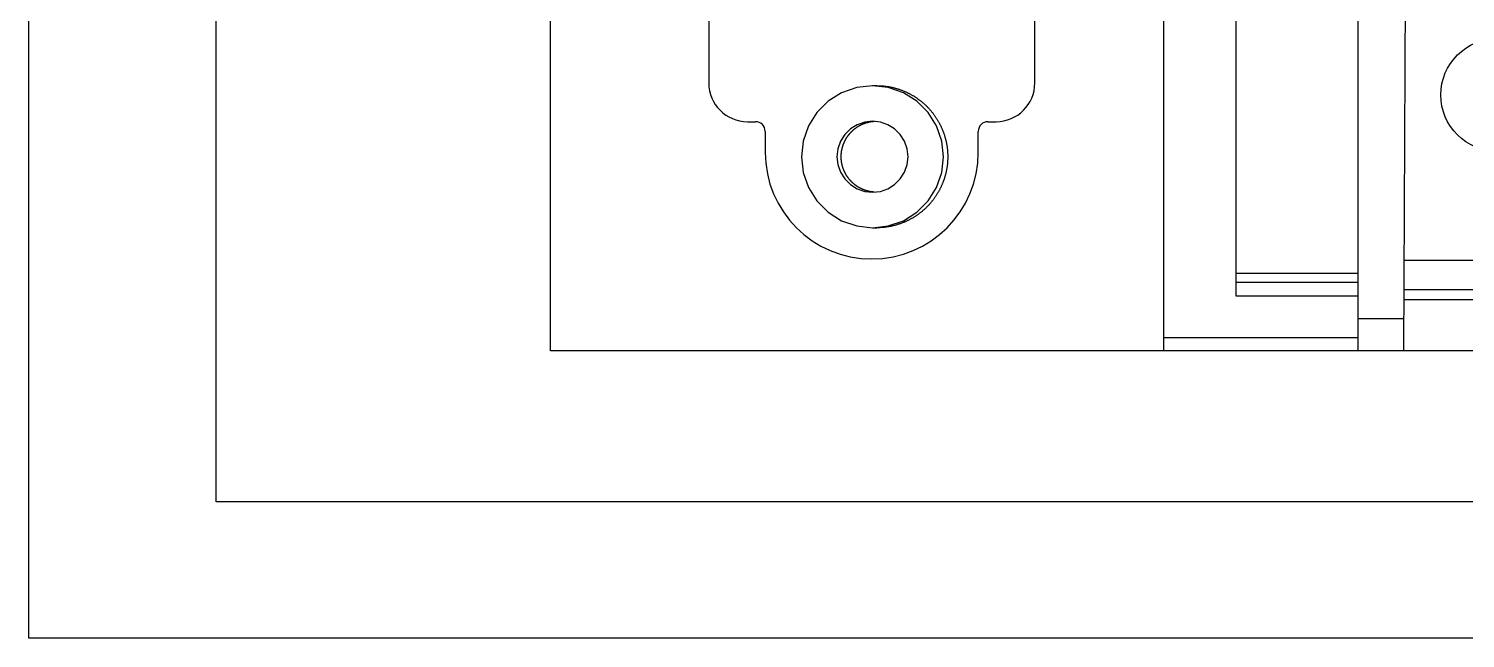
# Model space of a CAD drawing. Header units: inches. Extents: x 9000 to 22395, y 8106 to 17135.
# Drawn here: x 10020.5 to 10119.4, y 8276.1 to 8318.1 of the extents above; entities that cross this region are included whole.
import ezdxf

# ---------------------------------------------------------------- set-up
doc = ezdxf.new("R2010")
doc.units = ezdxf.units.IN
doc.header["$MEASUREMENT"] = 0
doc.layers.add('20000_FRONT_O', color=7, linetype='Continuous')

# ---------------------------------------------------------------- blocks, each defined once
blk = doc.blocks.new('A$C21A67833')
at = {"layer": '20000_FRONT_O', "linetype": 'Continuous'}
for p, q in [((0, 0), (0, 100)), ((19, 0), (19, 39.2)), ((21.236, 1.7), (21.236, 39.05)), ((4.9, 28.9), (4.9, 8.3)), ((15, 8.3), (15, 28.9)), ((25, 24.025), (25, 0)), ((26.424, 0), (26.488, 13.32)), ((10.104, 8.215), (9.974, 8.215)), ((6.1, 7.1), (6.35, 7.1)), ((6.65, 6.8), (6.65, 6.15)), ((13.25, 6.15), (13.25, 6.8)), ((13.55, 7.1), (13.8, 7.1)), ((9.974, 3.815), (10.104, 3.815)), ((60.44, 2.8), (26.438, 2.8)), ((25, 2.399), (21.236, 2.399)), ((25, 2.118), (21.236, 2.118)), ((60.44, 1.891), (26.433, 1.891)), ((25, 1.7), (21.236, 1.7)), ((60.44, 1.585), (26.432, 1.585)), ((25, 1), (26.429, 1)), ((25, 0), (0, 0)), ((25, 0.4), (19, 0.4)), ((105.299, 0), (25, 0))]:
    blk.add_line(p, q, dxfattribs=at)
for points in [[(9.974, 8.215), (9.488, 8.161), (9.018, 7.997), (8.605, 7.737), (8.253, 7.385), (7.993, 6.971), (7.829, 6.501), (7.775, 6.015), (7.829, 5.529), (7.993, 5.059), (8.253, 4.645), (8.605, 4.293), (9.018, 4.033), (9.488, 3.869), (9.974, 3.815), (10.459, 3.869), (10.929, 4.033), (11.342, 4.293), (11.694, 4.645), (11.954, 5.059), (12.118, 5.529), (12.172, 6.015), (12.118, 6.501), (11.954, 6.971), (11.694, 7.385), (11.342, 7.737), (10.929, 7.997), (10.459, 8.161), (9.974, 8.215)], [(10.104, 8.215), (10.123, 8.215), (10.142, 8.215), (10.161, 8.214), (10.18, 8.214), (10.199, 8.213), (10.218, 8.212), (10.237, 8.211), (10.256, 8.21), (10.275, 8.208), (10.294, 8.207), (10.313, 8.205), (10.332, 8.203), (10.351, 8.201), (10.37, 8.199), (10.389, 8.196), (10.408, 8.194), (10.426, 8.191), (10.445, 8.188), (10.464, 8.185), (10.483, 8.182), (10.501, 8.179), (10.52, 8.175), (10.539, 8.172), (10.557, 8.168), (10.576, 8.164), (10.595, 8.159), (10.613, 8.155), (10.632, 8.151), (10.65, 8.146), (10.669, 8.141), (10.687, 8.136), (10.705, 8.131), (10.724, 8.126), (10.742, 8.12), (10.76, 8.115), (10.778, 8.109), (10.796, 8.103), (10.814, 8.097), (10.832, 8.091), (10.85, 8.084), (10.868, 8.078), (10.886, 8.071), (10.904, 8.064), (10.921, 8.057), (10.939, 8.05), (10.957, 8.043), (10.974, 8.035), (10.992, 8.028), (11.009, 8.02), (11.026, 8.012), (11.044, 8.004), (11.061, 7.996), (11.078, 7.987), (11.095, 7.979), (11.112, 7.97), (11.129, 7.962), (11.146, 7.953), (11.162, 7.943), (11.179, 7.934), (11.195, 7.925), (11.212, 7.915), (11.228, 7.906), (11.245, 7.896), (11.261, 7.886), (11.277, 7.876), (11.293, 7.866), (11.309, 7.855), (11.325, 7.845), (11.341, 7.834), (11.357, 7.823), (11.372, 7.812), (11.388, 7.801), (11.403, 7.79), (11.418, 7.779), (11.434, 7.767), (11.449, 7.756), (11.464, 7.744), (11.479, 7.732), (11.493, 7.72), (11.508, 7.708), (11.523, 7.696), (11.537, 7.684), (11.552, 7.671), (11.566, 7.659), (11.58, 7.646), (11.594, 7.633), (11.608, 7.62), (11.622, 7.607), (11.636, 7.594), (11.649, 7.58), (11.663, 7.567), (11.676, 7.553), (11.689, 7.54), (11.703, 7.526), (11.716, 7.512), (11.728, 7.498), (11.741, 7.484), (11.754, 7.47), (11.766, 7.456), (11.779, 7.441), (11.791, 7.427), (11.803, 7.412), (11.815, 7.397), (11.827, 7.382), (11.839, 7.367), (11.851, 7.352), (11.862, 7.337), (11.873, 7.322), (11.885, 7.306), (11.896, 7.291), (11.907, 7.275), (11.918, 7.26), (11.928, 7.244), (11.939, 7.228), (11.949, 7.212), (11.96, 7.196), (11.97, 7.18), (11.98, 7.164), (11.99, 7.148), (11.999, 7.131), (12.009, 7.115), (12.018, 7.098), (12.028, 7.082), (12.037, 7.065), (12.046, 7.048), (12.055, 7.031), (12.063, 7.014), (12.072, 6.997), (12.08, 6.98), (12.089, 6.963), (12.097, 6.946), (12.105, 6.929), (12.113, 6.911), (12.12, 6.894), (12.128, 6.876), (12.135, 6.859), (12.142, 6.841), (12.15, 6.824), (12.156, 6.806), (12.163, 6.788), (12.17, 6.77), (12.176, 6.752), (12.183, 6.734), (12.189, 6.716), (12.195, 6.698), (12.201, 6.68), (12.206, 6.662), (12.212, 6.644), (12.217, 6.625), (12.222, 6.607), (12.227, 6.589), (12.232, 6.57), (12.237, 6.552), (12.242, 6.533), (12.246, 6.515), (12.25, 6.496), (12.254, 6.478), (12.258, 6.459), (12.262, 6.441), (12.266, 6.422), (12.269, 6.403), (12.272, 6.384), (12.275, 6.366), (12.278, 6.347), (12.281, 6.328), (12.284, 6.309), (12.286, 6.29), (12.289, 6.271), (12.291, 6.252), (12.293, 6.233), (12.294, 6.214), (12.296, 6.195), (12.298, 6.176), (12.299, 6.158), (12.3, 6.139), (12.301, 6.12), (12.302, 6.101), (12.303, 6.082), (12.303, 6.062), (12.303, 6.043), (12.304, 6.024), (12.304, 6.005), (12.303, 5.986), (12.303, 5.967), (12.303, 5.948), (12.302, 5.929), (12.301, 5.91), (12.3, 5.891), (12.299, 5.872), (12.298, 5.853), (12.296, 5.834), (12.294, 5.815), (12.293, 5.796), (12.291, 5.777), (12.289, 5.758), (12.286, 5.74), (12.284, 5.721), (12.281, 5.702), (12.278, 5.683)], [(9.974, 7.115), (9.731, 7.088), (9.496, 7.006), (9.289, 6.876), (9.113, 6.7), (8.983, 6.493), (8.901, 6.258), (8.874, 6.015), (8.901, 5.772), (8.983, 5.537), (9.113, 5.33), (9.289, 5.154), (9.496, 5.024), (9.731, 4.942), (9.974, 4.915), (10.216, 4.942), (10.451, 5.024), (10.658, 5.154), (10.834, 5.33), (10.964, 5.537), (11.046, 5.772), (11.073, 6.015), (11.046, 6.258), (10.964, 6.493), (10.834, 6.7), (10.658, 6.876), (10.451, 7.006), (10.216, 7.088), (9.974, 7.115)], [(9.169, 6.596), (9.175, 6.606), (9.182, 6.615), (9.188, 6.625), (9.194, 6.634), (9.201, 6.644), (9.207, 6.653), (9.214, 6.662), (9.221, 6.671), (9.228, 6.68), (9.235, 6.69), (9.242, 6.699), (9.249, 6.707), (9.256, 6.716), (9.263, 6.725), (9.271, 6.734), (9.278, 6.742), (9.286, 6.751), (9.294, 6.759), (9.301, 6.768), (9.309, 6.776), (9.317, 6.784), (9.325, 6.792), (9.333, 6.8), (9.342, 6.808), (9.35, 6.816), (9.358, 6.824), (9.367, 6.832), (9.375, 6.839), (9.384, 6.847), (9.393, 6.854), (9.401, 6.862), (9.41, 6.869), (9.419, 6.876), (9.428, 6.883), (9.437, 6.89), (9.446, 6.897), (9.455, 6.904), (9.465, 6.91), (9.474, 6.917), (9.483, 6.924), (9.493, 6.93), (9.502, 6.936), (9.512, 6.942), (9.522, 6.949), (9.531, 6.955), (9.541, 6.96), (9.551, 6.966), (9.561, 6.972), (9.571, 6.977), (9.581, 6.983), (9.591, 6.988), (9.601, 6.994), (9.611, 6.999), (9.622, 7.004), (9.632, 7.009), (9.642, 7.014), (9.653, 7.018), (9.663, 7.023), (9.674, 7.028), (9.684, 7.032), (9.695, 7.036), (9.705, 7.04), (9.716, 7.045), (9.727, 7.048), (9.738, 7.052), (9.748, 7.056), (9.759, 7.06), (9.77, 7.063), (9.781, 7.067), (9.792, 7.07), (9.803, 7.073), (9.814, 7.076), (9.825, 7.079), (9.836, 7.082), (9.847, 7.085), (9.858, 7.087), (9.869, 7.09), (9.881, 7.092), (9.892, 7.094), (9.903, 7.097), (9.914, 7.099), (9.926, 7.101), (9.937, 7.102), (9.948, 7.104), (9.959, 7.106), (9.971, 7.107), (9.982, 7.108), (9.993, 7.109), (10.005, 7.111), (10.016, 7.112), (10.027, 7.112), (10.039, 7.113)], [(10.038, 4.917), (10.027, 4.918), (10.015, 4.919), (10.004, 4.92), (9.993, 4.921), (9.981, 4.922), (9.97, 4.923), (9.958, 4.925), (9.947, 4.926), (9.936, 4.928), (9.925, 4.93), (9.913, 4.932), (9.902, 4.934), (9.891, 4.936), (9.88, 4.938), (9.868, 4.94), (9.857, 4.943), (9.846, 4.946), (9.835, 4.948), (9.824, 4.951), (9.813, 4.954), (9.802, 4.957), (9.791, 4.96), (9.78, 4.964), (9.769, 4.967), (9.758, 4.971), (9.747, 4.974), (9.737, 4.978), (9.726, 4.982), (9.715, 4.986), (9.705, 4.99), (9.694, 4.994), (9.683, 4.998), (9.673, 5.003), (9.662, 5.007), (9.652, 5.012), (9.641, 5.017), (9.631, 5.022), (9.621, 5.027), (9.611, 5.032), (9.6, 5.037), (9.59, 5.042), (9.58, 5.048), (9.57, 5.053), (9.56, 5.059), (9.55, 5.064), (9.54, 5.07), (9.531, 5.076), (9.521, 5.082), (9.511, 5.088), (9.502, 5.094), (9.492, 5.101), (9.483, 5.107), (9.473, 5.114), (9.464, 5.12), (9.455, 5.127), (9.445, 5.134), (9.436, 5.14), (9.427, 5.147), (9.418, 5.155), (9.409, 5.162), (9.401, 5.169), (9.392, 5.176), (9.383, 5.184), (9.375, 5.191), (9.366, 5.199), (9.358, 5.207), (9.349, 5.214), (9.341, 5.222), (9.333, 5.23), (9.325, 5.238), (9.317, 5.246), (9.309, 5.255), (9.301, 5.263), (9.293, 5.271), (9.285, 5.28), (9.278, 5.288), (9.27, 5.297), (9.263, 5.306), (9.256, 5.314), (9.248, 5.323), (9.241, 5.332), (9.234, 5.341), (9.227, 5.35), (9.22, 5.359), (9.214, 5.369), (9.207, 5.378), (9.2, 5.387), (9.194, 5.397), (9.187, 5.406), (9.181, 5.416), (9.175, 5.425), (9.169, 5.435), (9.163, 5.445), (9.157, 5.455), (9.151, 5.464), (9.146, 5.474), (9.14, 5.484), (9.135, 5.494), (9.129, 5.504), (9.124, 5.515), (9.119, 5.525), (9.114, 5.535), (9.109, 5.545), (9.104, 5.556), (9.099, 5.566), (9.095, 5.577), (9.09, 5.587), (9.086, 5.598), (9.082, 5.608), (9.077, 5.619), (9.073, 5.63), (9.069, 5.64), (9.066, 5.651), (9.062, 5.662), (9.058, 5.673), (9.055, 5.684), (9.051, 5.695), (9.048, 5.705), (9.045, 5.716), (9.042, 5.727), (9.039, 5.739), (9.036, 5.75), (9.033, 5.761), (9.031, 5.772), (9.028, 5.783), (9.026, 5.794), (9.024, 5.805), (9.022, 5.817), (9.02, 5.828), (9.018, 5.839), (9.016, 5.85), (9.014, 5.862), (9.013, 5.873), (9.011, 5.884), (9.01, 5.896), (9.009, 5.907), (9.008, 5.918), (9.007, 5.93), (9.006, 5.941), (9.005, 5.953), (9.005, 5.964), (9.004, 5.975), (9.004, 5.987), (9.004, 5.998), (9.004, 6.01), (9.004, 6.021), (9.004, 6.033), (9.004, 6.044), (9.004, 6.055), (9.005, 6.067), (9.005, 6.078), (9.006, 6.09), (9.007, 6.101), (9.008, 6.113), (9.009, 6.124), (9.01, 6.135), (9.011, 6.147), (9.013, 6.158), (9.014, 6.169), (9.016, 6.181), (9.018, 6.192), (9.02, 6.203), (9.022, 6.214), (9.024, 6.226), (9.026, 6.237), (9.029, 6.248), (9.031, 6.259), (9.034, 6.27), (9.036, 6.281), (9.039, 6.292), (9.042, 6.304), (9.045, 6.315), (9.048, 6.325), (9.052, 6.336), (9.055, 6.347), (9.058, 6.358), (9.062, 6.369), (9.066, 6.38), (9.07, 6.391), (9.074, 6.401), (9.078, 6.412), (9.082, 6.423), (9.086, 6.433), (9.091, 6.444), (9.095, 6.454), (9.1, 6.465), (9.104, 6.475), (9.109, 6.486), (9.114, 6.496), (9.119, 6.506), (9.124, 6.516), (9.13, 6.526), (9.135, 6.536), (9.14, 6.547), (9.146, 6.557), (9.152, 6.566), (9.158, 6.576), (9.163, 6.586), (9.169, 6.596)], [(12.278, 5.683), (12.275, 5.664), (12.272, 5.645), (12.269, 5.627), (12.266, 5.608), (12.262, 5.589), (12.258, 5.57), (12.254, 5.552), (12.25, 5.533), (12.246, 5.515), (12.241, 5.496), (12.237, 5.478), (12.232, 5.459), (12.227, 5.441), (12.222, 5.423), (12.217, 5.404), (12.212, 5.386), (12.206, 5.368), (12.2, 5.35), (12.195, 5.331), (12.189, 5.313), (12.182, 5.295), (12.176, 5.277), (12.17, 5.259), (12.163, 5.242), (12.156, 5.224), (12.149, 5.206), (12.142, 5.188), (12.135, 5.171), (12.128, 5.153), (12.12, 5.136), (12.112, 5.118), (12.105, 5.101), (12.097, 5.084), (12.089, 5.066), (12.08, 5.049), (12.072, 5.032), (12.063, 5.015), (12.055, 4.998), (12.046, 4.982), (12.037, 4.965), (12.027, 4.948), (12.018, 4.931), (12.009, 4.915), (11.999, 4.898), (11.989, 4.882), (11.979, 4.866), (11.969, 4.85), (11.959, 4.833), (11.949, 4.817), (11.939, 4.802), (11.928, 4.786), (11.917, 4.77), (11.907, 4.754), (11.896, 4.739), (11.884, 4.723), (11.873, 4.708), (11.862, 4.693), (11.85, 4.678), (11.839, 4.662), (11.827, 4.647), (11.815, 4.633), (11.803, 4.618), (11.791, 4.603), (11.778, 4.589), (11.766, 4.574), (11.754, 4.56), (11.741, 4.546), (11.728, 4.531), (11.715, 4.518), (11.702, 4.504), (11.689, 4.49), (11.676, 4.476), (11.662, 4.463), (11.649, 4.449), (11.635, 4.436), (11.622, 4.423), (11.608, 4.41), (11.594, 4.397), (11.58, 4.384), (11.566, 4.371), (11.551, 4.358), (11.537, 4.346), (11.522, 4.334), (11.508, 4.321), (11.493, 4.309), (11.478, 4.297), (11.463, 4.286), (11.448, 4.274), (11.433, 4.262), (11.418, 4.251), (11.403, 4.24), (11.387, 4.228), (11.372, 4.217), (11.356, 4.206), (11.341, 4.196), (11.325, 4.185), (11.309, 4.175), (11.293, 4.164), (11.277, 4.154), (11.261, 4.144), (11.244, 4.134), (11.228, 4.124), (11.212, 4.114), (11.195, 4.105), (11.179, 4.096), (11.162, 4.086), (11.145, 4.077), (11.128, 4.068), (11.112, 4.06), (11.095, 4.051), (11.078, 4.042), (11.06, 4.034), (11.043, 4.026), (11.026, 4.018), (11.009, 4.01), (10.991, 4.002), (10.974, 3.994), (10.956, 3.987), (10.939, 3.98), (10.921, 3.973), (10.903, 3.966), (10.886, 3.959), (10.868, 3.952), (10.85, 3.945), (10.832, 3.939), (10.814, 3.933), (10.796, 3.927), (10.778, 3.921), (10.76, 3.915), (10.742, 3.91), (10.723, 3.904), (10.705, 3.899), (10.687, 3.894), (10.668, 3.889), (10.65, 3.884), (10.631, 3.879), (10.613, 3.875), (10.594, 3.87), (10.576, 3.866), (10.557, 3.862), (10.538, 3.858), (10.52, 3.855), (10.501, 3.851), (10.482, 3.848), (10.464, 3.845), (10.445, 3.842), (10.426, 3.839), (10.407, 3.836), (10.388, 3.834), (10.369, 3.831), (10.351, 3.829), (10.332, 3.827), (10.313, 3.825), (10.294, 3.823), (10.275, 3.822), (10.256, 3.82), (10.237, 3.819), (10.218, 3.818), (10.199, 3.817), (10.18, 3.816), (10.16, 3.816), (10.141, 3.815), (10.122, 3.815), (10.103, 3.815)]]:
    blk.add_lwpolyline(points, dxfattribs=at)
blk.add_circle((29.324, 7.928), 1.75, dxfattribs=at)
for centre, radius, start, end in [((6.1, 8.3), 1.2, 180, 270), ((13.8, 8.3), 1.2, 270, 0), ((6.35, 6.8), 0.3, 0, 90), ((13.55, 6.8), 0.3, 90, 180), ((9.95, 6.15), 3.3, 180, 0)]:
    blk.add_arc(centre, radius, start, end, dxfattribs=at)

msp = doc.modelspace()

# ---------------------------------------------------------------- linework, layer by layer
for p, q in [((10020.522, 8276.106), (10020.522, 8610.774)), ((10033.422, 8285.491), (10033.422, 8594.789)), ((10247.217, 8285.491), (10033.422, 8285.491)), ((10247.217, 8276.106), (10020.522, 8276.106))]:
    msp.add_line(p, q)

# ---------------------------------------------------------------- block references
at = {"xscale": 2.2218, "yscale": 2.2218, "zscale": 2.2218}
msp.add_blockref('A$C21A67833', (10056.419, 8295.882), dxfattribs=at)

doc.saveas('drawing.dxf')
